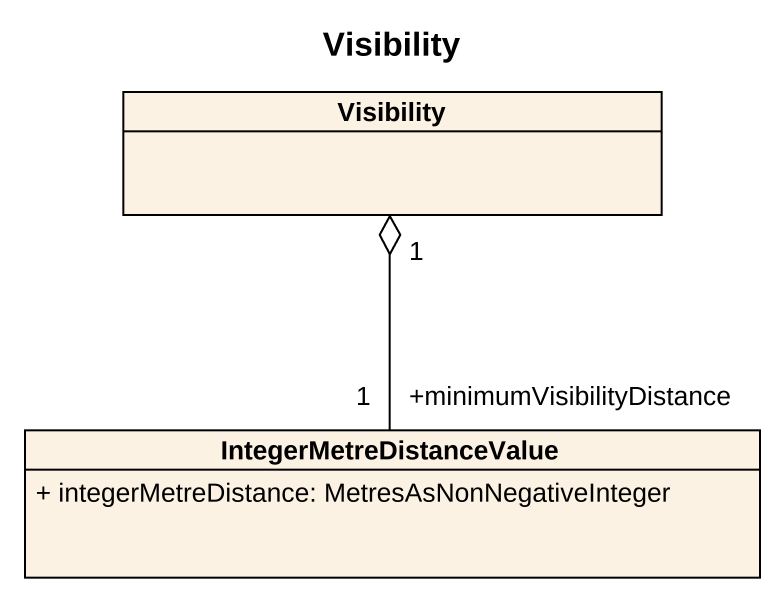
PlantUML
@startuml
title Visibility
hide circle
hide empty members
skinparam classAttributeIconSize 0
class Visibility
class IntegerMetreDistanceValue {
  + integerMetreDistance: MetresAsNonNegativeInteger
}
IntegerMetreDistanceValue "+minimumVisibilityDistance\n1" -up-o "1" Visibility
@enduml
